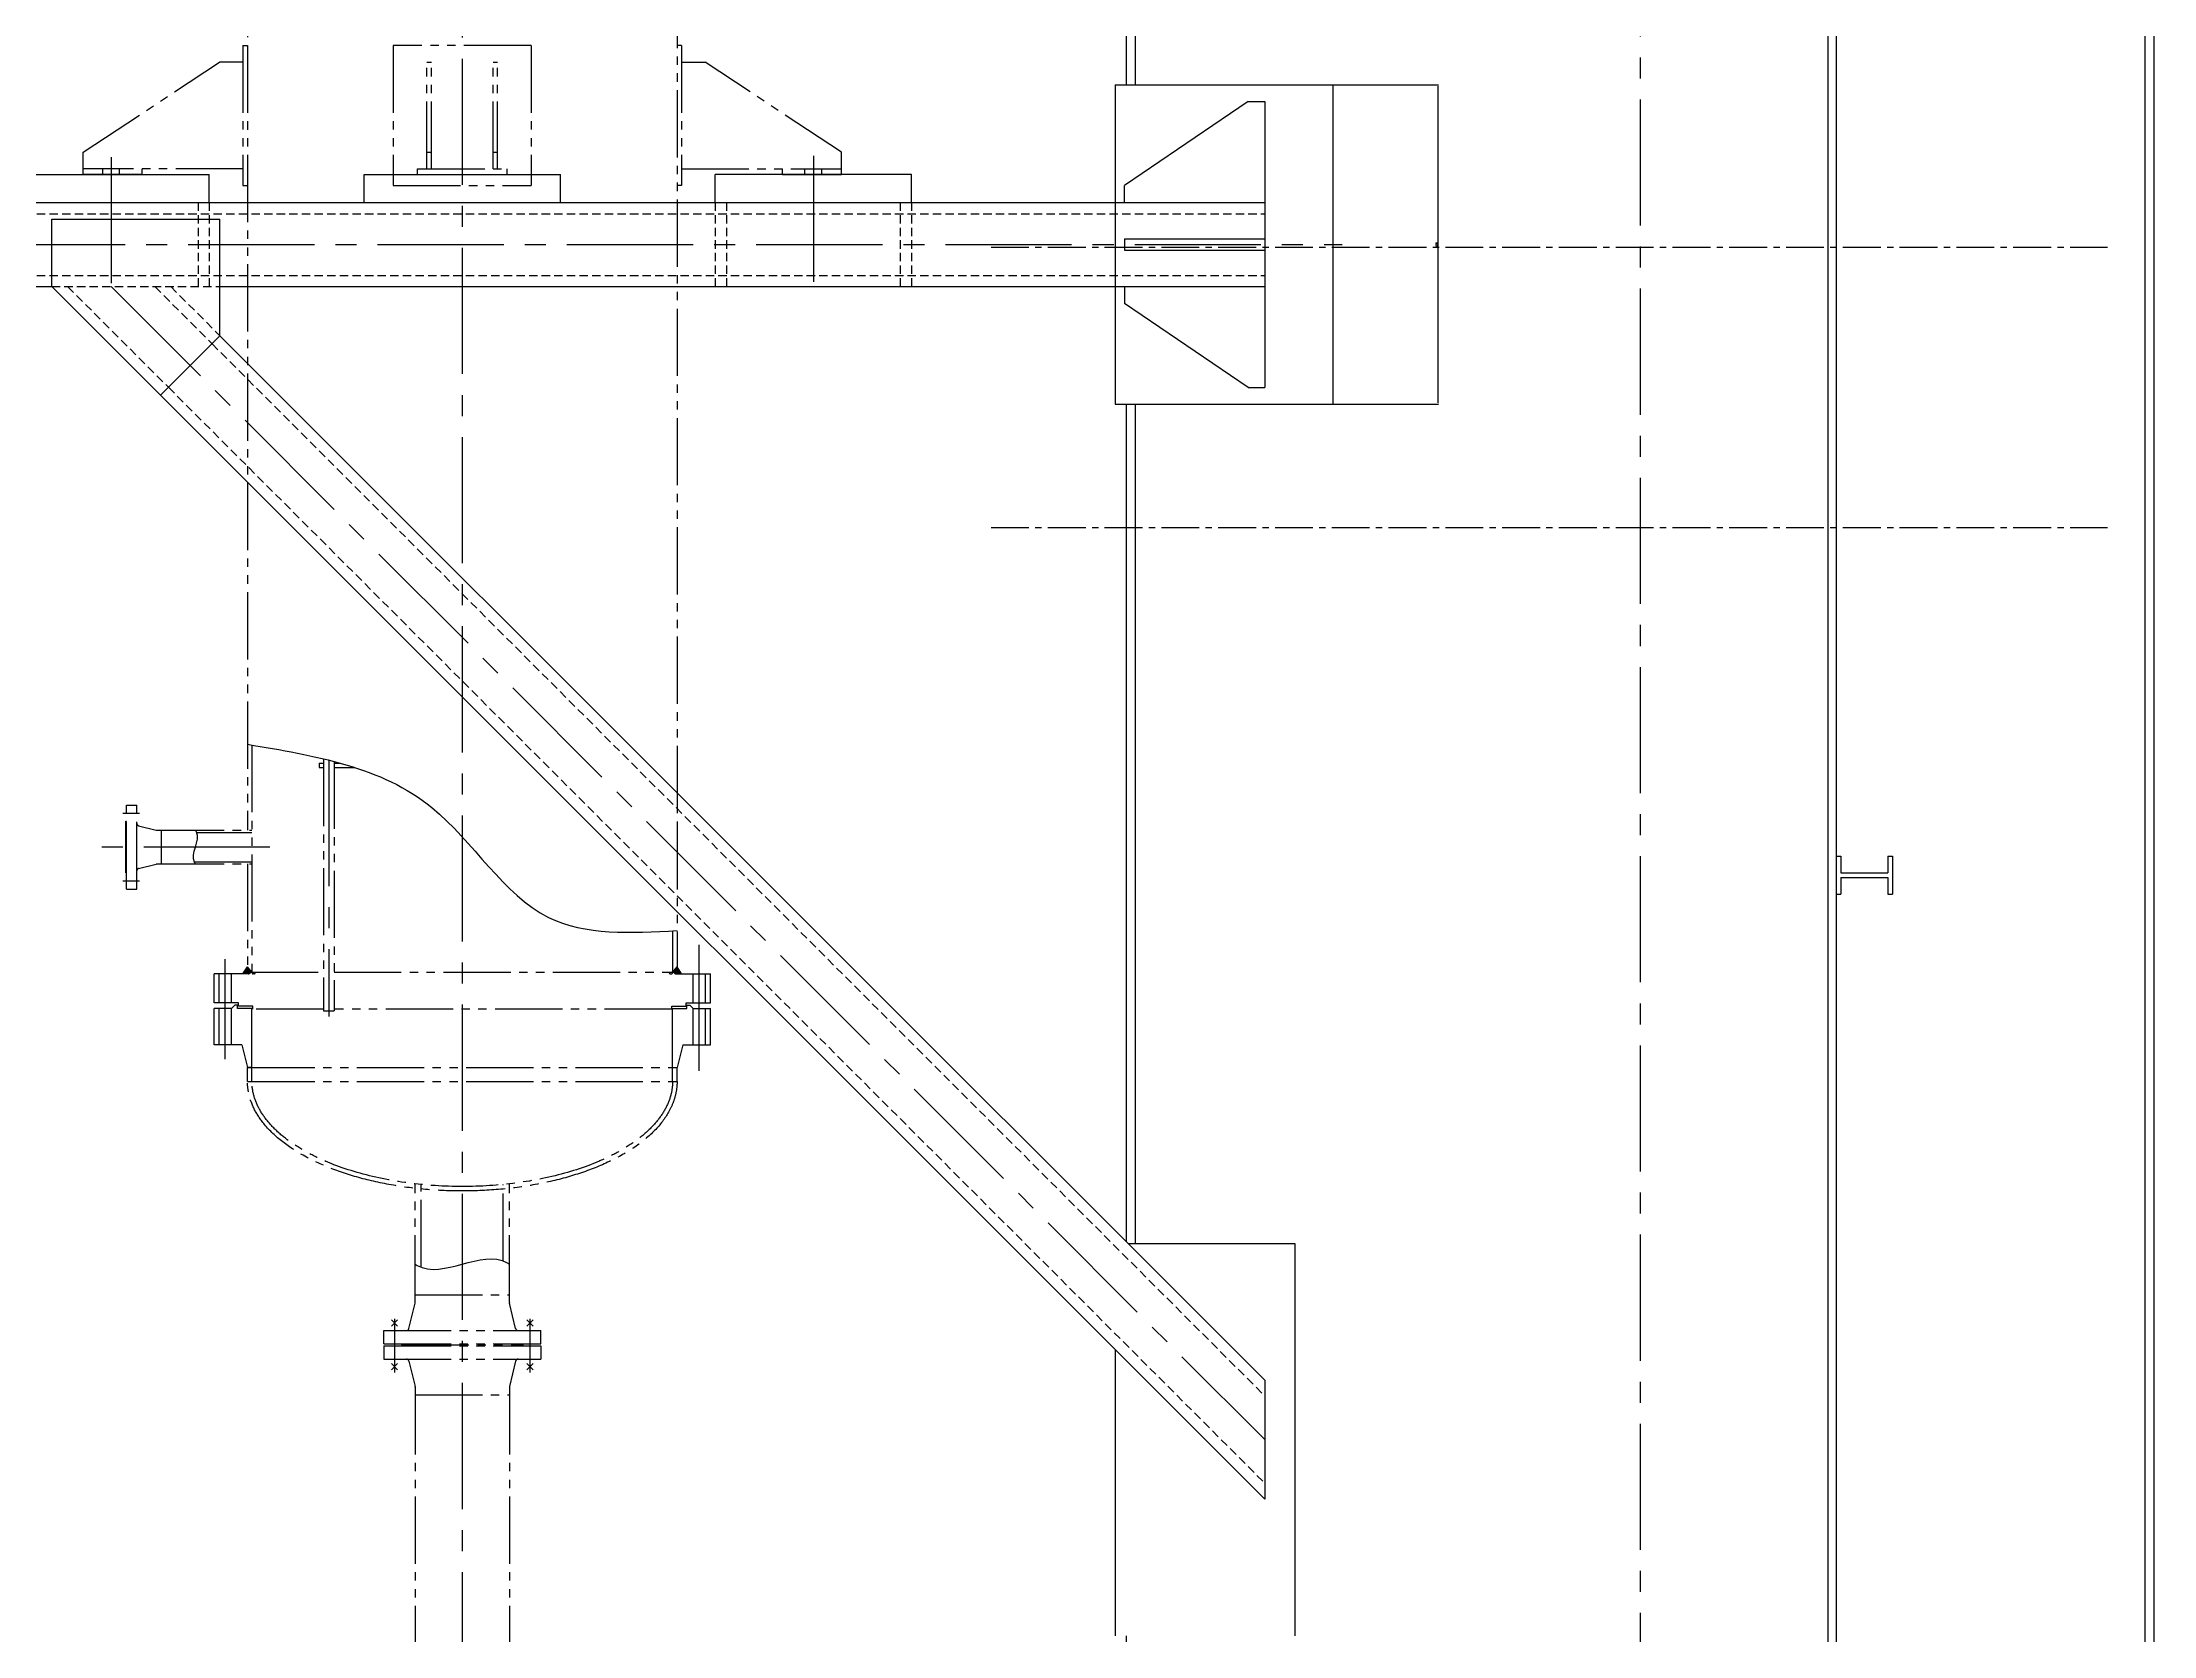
# Model space of a CAD drawing. Extents: x 45567 to 121349, y -17555 to 19241.
# Drawn here: x 65905 to 69669, y -6106 to -3263 of the extents above; entities that cross this region are included whole.
import ezdxf

# ---------------------------------------------------------------- set-up
doc = ezdxf.new("R2010")
doc.units = 0
doc.header["$LTSCALE"] = 30
doc.header["$MEASUREMENT"] = 0
for name, pattern in [('CENTER2', [1.125, 0.75, -0.125, 0.125, -0.125]), ('DASHED', [0.75, 0.5, -0.25]), ('LIDIVIDE', [0.65, 0.4, -0.05, 0.05, -0.05, 0.05, -0.05])]:
    doc.linetypes.add(name, pattern=pattern)
doc.layers.get('DEFPOINTS').update_dxf_attribs({"linetype": 'CONTINUOUS'})
for name, color, linetype in [('1', 2, 'CONTINUOUS'), ('2', 1, 'CONTINUOUS'), ('3', 3, 'CENTER2'), ('5', 6, 'LIDIVIDE'), ('6', 4, 'DASHED')]:
    doc.layers.add(name, color=color, linetype=linetype)
doc.styles.add('HZ', font='simplex.shx', dxfattribs={"width": 0.75, "bigfont": 'SBTXT.shx'})
doc.dimstyles.new('STANDARD$0', dxfattribs={"dimtxt": 3.2, "dimasz": 2.8, "dimexe": 0.6, "dimexo": 0.6, "dimgap": 1, "dimtad": 1, "dimdec": 0, "dimzin": 0, "dimdsep": 46, "dimtxsty": 'HZ', "dimcen": 0.09, "dimadec": 0, "dimazin": 0, "dimtfac": 1, "dimtdec": 0, "dimtmove": 0, "dimatfit": 3, "dimfxl": 0, "dimtolj": 1, "dimtzin": 0, "dimarcsym": 0})

# ---------------------------------------------------------------- blocks, each defined once
blk = doc.blocks.new('*D667')
at = {"layer": '1', "color": 0, "lineweight": -2}
for p, q in [((68206.2, -3339), (68394, -3339)), ((68393.4, -3906.2), (68393.4, -3341.8)), ((68206.2, -3909), (68394, -3909))]:
    blk.add_line(p, q, dxfattribs=at)
at = {"layer": '1', "color": 0}
for points in [[(68392.9, -3341.8), (68393.9, -3341.8), (68393.4, -3339)], [(68392.9, -3906.2), (68393.9, -3906.2), (68393.4, -3909)]]:
    blk.add_solid(points, dxfattribs=at)
at = {"layer": 'DEFPOINTS', "color": 0}
for p in [(68205.6, -3339), (68393.4, -3339), (68205.6, -3909)]:
    blk.add_point(p, dxfattribs=at)
at = {"layer": '1', "color": 0, "insert": (68390.8, -3624), "char_height": 3.2, "attachment_point": 5, "rotation": 90, "style": 'HZ'}
blk.add_mtext('\\A1;570', dxfattribs=at)

msp = doc.modelspace()

# ---------------------------------------------------------------- hatches: boundary and pattern name
at = {"layer": '5', "ltscale": 10}
h = msp.add_hatch(dxfattribs=at)
h.set_pattern_fill('ANSI37', color=256, scale=10, style=0)
h.set_pattern_definition([(225, (77176.2446, -149.599), (0.88388348, -0.88388348), []), (315, (77176.2446, -149.599), (0.88388348, 0.88388348), [])])
h.paths.add_polyline_path([(66262.460792, -4925.019535), (66271.878216, -4925.019535, 0.2982166267), (66276.460792, -4922.019535), (66278.460792, -4922.019535), (66278.460792, -4920.019535), (66276.460792, -4920.019535), (66270.460792, -4912.869014)])
h = msp.add_hatch(dxfattribs=at)
h.set_pattern_fill('ANSI37', color=256, scale=10, style=0)
h.set_pattern_definition([(315, (56130.677, -149.599), (-0.88388348, -0.88388348), []), (225, (56130.677, -149.599), (-0.88388348, 0.88388348), [])])
h.paths.add_polyline_path([(67030.460792, -4922.019535), (67028.460792, -4922.019535), (67028.460792, -4920.019535), (67030.460792, -4920.019535), (67036.460792, -4912.869014), (67044.460792, -4925.019535), (67035.043367, -4925.019535, -0.2982166267)])

# ---------------------------------------------------------------- linework, layer by layer
at = {"layer": '1'}
for p, q in [((66538.218491, -5553.515291), (66527.203092, -5542.499893)), ((66538.218491, -5542.499893), (66527.203092, -5553.515291)), ((66768.703092, -5553.515291), (66779.718491, -5542.499893)), ((66768.703092, -5542.499893), (66779.718491, -5553.515291)), ((66538.218491, -5620.523779), (66527.203092, -5631.539178)), ((66538.218491, -5631.539178), (66527.203092, -5620.523779)), ((66768.703092, -5620.523779), (66779.718491, -5631.539178)), ((66768.703092, -5631.539178), (66779.718491, -5620.523779))]:
    msp.add_line(p, q, dxfattribs=at)
for points in [[(66270.460792, -4515.659749), (66599.40605, -4628.511941), (66807.258218, -4824.435404), (67036.460792, -4847.989989)], [(66177.744044, -4729.169535), (66175.944044, -4726.169535), (66179.544044, -4671.869535), (66177.744044, -4668.869535)], [(66569.310429, -5442.919989), (66573.310429, -5445.319989), (66733.610429, -5440.519989), (66737.610429, -5442.919989)]]:
    msp.add_spline(points, degree=3, dxfattribs=at)
at = {"layer": '2'}
for p, q in [((67853.460792, 13750.980465), (67853.460792, -3339.019535)), ((69653.460792, 13750.980465), (69653.460792, -7749.019535)), ((67837.460792, -2479.169535), (67837.460792, -3339.019535)), ((69669.460792, -2479.169535), (69669.460792, -7518.869535)), ((69088.460792, -2649.019535), (69088.460792, -8166.684174)), ((69103.460792, -2649.019535), (69103.460792, -8163.597634)), ((67817.460792, -3339.019535), (68205.640266, -3339.019535)), ((67817.460792, -3339.019535), (67817.460792, -3909.019535)), ((68205.640266, -3339.019535), (68205.640266, -3909.019535)), ((68054.460792, -3369.019535), (67834.460792, -3519.019535)), ((68054.460792, -3369.019535), (68084.460792, -3369.019535)), ((68084.460792, -3369.019535), (68084.460792, -3879.019535)), ((65852.460792, -3499.019535), (66202.460792, -3499.019535)), ((66202.460792, -3549.019535), (66202.460792, -3499.019535)), ((66478.460792, -3499.019535), (66828.460792, -3499.019535)), ((66478.460792, -3549.019535), (66478.460792, -3499.019535)), ((66828.460792, -3549.019535), (66828.460792, -3499.019535)), ((67454.460792, -3499.019535), (67104.460792, -3499.019535)), ((67104.460792, -3549.019535), (67104.460792, -3499.019535)), ((67454.460792, -3549.019535), (67454.460792, -3499.019535)), ((67834.460792, -3549.019535), (67834.460792, -3519.019535)), ((65827.460792, -3549.019535), (68084.460792, -3549.019535)), ((65921.394774, -3579.019535), (66221.394774, -3579.019535)), ((65921.394774, -3699.019535), (65921.394774, -3579.019535)), ((66221.394774, -3786.887501), (66221.394774, -3579.019535)), ((67834.460792, -3614.019535), (68084.460792, -3614.019535)), ((67834.460792, -3614.019535), (67834.460792, -3634.019535)), ((67834.460792, -3634.019535), (68084.460792, -3634.019535)), ((65827.460792, -3699.019535), (65921.394774, -3699.019535)), ((65921.394774, -3699.019535), (66115.328757, -3892.953518)), ((66221.394774, -3699.019535), (68084.460792, -3699.019535)), ((67834.460792, -3699.019535), (67834.460792, -3729.019535)), ((68054.460792, -3879.019535), (67834.460792, -3729.019535)), ((66221.394774, -3786.887501), (66115.328757, -3892.953518)), ((66221.394774, -3786.887501), (68084.460792, -5649.953518)), ((66115.328757, -3892.953518), (68084.460792, -5862.085552)), ((67817.460792, -3909.019535), (68205.640266, -3909.019535)), ((67837.460792, -3909.019535), (67837.460792, -5402.953518)), ((67853.460792, -3909.019535), (67853.460792, -5406.019535)), ((68054.460792, -3879.019535), (68084.460792, -3879.019535)), ((69103.460792, -4715.019535), (69111.460792, -4715.019535)), ((69111.460792, -4715.019535), (69111.460792, -4745.019535)), ((69195.460792, -4715.019535), (69195.460792, -4745.019535)), ((69195.460792, -4715.019535), (69203.460792, -4715.019535)), ((69203.460792, -4715.019535), (69203.460792, -4783.019535)), ((69111.460792, -4745.019535), (69195.460792, -4745.019535)), ((69111.460792, -4753.019535), (69195.460792, -4753.019535)), ((69111.460792, -4753.019535), (69111.460792, -4783.019535)), ((69195.460792, -4753.019535), (69195.460792, -4783.019535)), ((69103.460792, -4783.019535), (69111.460792, -4783.019535)), ((69195.460792, -4783.019535), (69203.460792, -4783.019535)), ((67840.526809, -5406.019535), (68138.157566, -5406.019535)), ((68138.157566, -5406.019535), (68138.157566, -6106.019535)), ((67817.460792, -5595.085552), (67817.460792, -6106.019535)), ((68084.460792, -5649.953518), (68084.460792, -5862.085552)), ((67837.460792, -6106.019535), (67837.460792, -6644.219535))]:
    msp.add_line(p, q, dxfattribs=at)
at = {"layer": '3', "ltscale": 10}
for p, q in [((68753.460792, 14522.227649), (68753.460792, -13479.100933)), ((66653.460792, -1605.019535), (66653.460792, -9046.019535)), ((66027.460792, -3468.065085), (66027.460792, -3699.019535)), ((67279.460792, -3465.674972), (67279.460792, -3699.019535)), ((65827.460792, -3624.019535), (68222.52996, -3624.019535)), ((65827.460792, -3624.019535), (68222.52996, -3624.019535)), ((66027.460792, -3699.019535), (68084.460792, -5756.019535)), ((66415.303805, -4543.724584), (66415.303805, -5001.019535)), ((66048.46069, -4638.769535), (66077.96069, -4638.769535)), ((66310.544149, -4699.019535), (65981.968151, -4699.019535)), ((66048.46069, -4759.269535), (66077.96069, -4759.269535)), ((67075.960792, -5098.136465), (67075.960792, -4864.449124)), ((66230.960792, -5077.567637), (66230.960792, -4899.011047)), ((66532.710792, -5540.411489), (66532.710792, -5636.12166)), ((66774.210792, -5540.411489), (66774.210792, -5636.12166))]:
    msp.add_line(p, q, dxfattribs=at)
at = {"layer": '3', "ltscale": 3}
for p, q in [((67596.355331, -3629.019535), (69586.739965, -3629.019535)), ((67596.355331, -4129.019535), (69586.739965, -4129.019535))]:
    msp.add_line(p, q, dxfattribs=at)
at = {"layer": '5', "ltscale": 10}
for p, q in [((66270.460792, -2879.169535), (66270.460792, -4668.869535)), ((67036.460792, -2958.569535), (67036.460792, -4654.569638)), ((66262.460792, -3269.019535), (66262.460792, -3519.019535)), ((66262.460792, -3269.019535), (66270.460792, -3269.019535)), ((66776.535393, -3269.019535), (66530.38619, -3269.019535)), ((66530.38619, -3269.019535), (66530.38619, -3519.019535)), ((66776.535393, -3269.019535), (66776.535393, -3519.019535)), ((67044.460792, -3269.019535), (67036.460792, -3269.019535)), ((67044.460792, -3269.019535), (67044.460792, -3519.019535)), ((65977.460792, -3459.019535), (66220.460792, -3299.019535)), ((66262.460792, -3299.019535), (66220.460792, -3299.019535)), ((66590.460792, -3489.019535), (66590.460792, -3299.019535)), ((66590.460792, -3299.019535), (66598.460792, -3299.019535)), ((66598.460792, -3489.019535), (66598.460792, -3299.019535)), ((66708.460792, -3489.019535), (66708.460792, -3299.019535)), ((66708.460792, -3299.019535), (66716.460792, -3299.019535)), ((66716.460792, -3489.019535), (66716.460792, -3299.019535)), ((67044.460792, -3299.019535), (67086.460792, -3299.019535)), ((67329.460792, -3459.019535), (67086.460792, -3299.019535)), ((65977.460792, -3499.019535), (65977.460792, -3459.019535)), ((66590.460792, -3459.019535), (66598.460792, -3459.019535)), ((66708.460792, -3459.019535), (66716.460792, -3459.019535)), ((67329.460792, -3499.019535), (67329.460792, -3459.019535)), ((66262.460792, -3489.019535), (65977.460792, -3489.019535)), ((66082.460792, -3499.019535), (65977.460792, -3499.019535)), ((66012.460792, -3499.019535), (66012.460792, -3489.019535)), ((66042.460792, -3499.019535), (66042.460792, -3489.019535)), ((66082.460792, -3499.019535), (66082.460792, -3489.019535)), ((66573.460792, -3499.019535), (66573.460792, -3489.019535)), ((66573.460792, -3489.019535), (66733.460792, -3489.019535)), ((66573.460792, -3499.019535), (66733.460792, -3499.019535)), ((66733.460792, -3499.019535), (66733.460792, -3489.019535)), ((67044.460792, -3489.019535), (67329.460792, -3489.019535)), ((67224.460792, -3499.019535), (67224.460792, -3489.019535)), ((67224.460792, -3499.019535), (67329.460792, -3499.019535)), ((67264.460792, -3499.019535), (67264.460792, -3489.019535)), ((67294.460792, -3499.019535), (67294.460792, -3489.019535)), ((66262.460792, -3519.019535), (66270.460792, -3519.019535)), ((66530.38619, -3519.019535), (66776.535393, -3519.019535)), ((67044.460792, -3519.019535), (67036.460792, -3519.019535)), ((66278.460792, -4516.989764), (66278.460792, -4923.019535)), ((66398.460792, -4549.019535), (66405.803805, -4549.019535)), ((66398.460792, -4549.019535), (66398.460792, -4557.019535)), ((66405.803805, -4541.392235), (66405.803805, -4991.019535)), ((66424.803805, -4546.170947), (66424.803805, -4991.019535)), ((66424.803805, -4549.019535), (66435.303938, -4549.019535)), ((66398.460792, -4557.019535), (66405.803805, -4557.019535)), ((66424.803805, -4557.019535), (66461.923972, -4557.019535)), ((66055.06069, -4774.019535), (66055.06069, -4624.019535)), ((66055.06069, -4624.019535), (66072.96069, -4624.019535)), ((66072.96069, -4774.019535), (66072.96069, -4624.019535)), ((66053.46069, -4745.019535), (66053.46069, -4653.019535)), ((66053.46069, -4653.019535), (66055.06069, -4653.019535)), ((66076.372174, -4660.870004), (66107.924635, -4668.735899)), ((67036.460792, -4654.569638), (67036.460792, -4912.869014)), ((66109.013151, -4668.869535), (66278.460792, -4668.869535)), ((66117.46069, -4729.169535), (66117.46069, -4668.869535)), ((66179.977508, -4672.779535), (66278.460792, -4672.779535)), ((66076.372174, -4737.169067), (66107.924635, -4729.303172)), ((66109.013151, -4729.169535), (66278.460792, -4729.169535)), ((66175.51058, -4725.259535), (66278.460792, -4725.259535)), ((66270.460792, -4729.169535), (66270.460792, -4912.869014)), ((66053.46069, -4745.019535), (66055.06069, -4745.019535)), ((66055.06069, -4774.019535), (66072.96069, -4774.019535)), ((67028.460792, -4848.408575), (67028.460792, -4923.019535)), ((66271.878216, -4925.019535), (66210.960792, -4925.019535)), ((66210.960792, -4977.019535), (66210.960792, -4925.019535)), ((66219.960792, -4977.019535), (66219.960792, -4925.019535)), ((66241.960792, -4977.019535), (66241.960792, -4925.019535)), ((66262.460792, -4925.019535), (66270.460792, -4912.869014)), ((66276.460792, -4920.019535), (66270.460792, -4912.869014)), ((66278.460792, -4920.019535), (66276.460792, -4920.019535)), ((66276.460792, -4922.019535), (66405.803805, -4922.019535)), ((66282.460792, -4925.019535), (66280.460792, -4925.019535)), ((66284.460792, -4923.019535), (66284.460792, -4922.019535)), ((66424.803805, -4922.019535), (67030.460792, -4922.019535)), ((67022.460792, -4923.019535), (67022.460792, -4922.019535)), ((67024.460792, -4925.019535), (67026.460792, -4925.019535)), ((67028.460792, -4920.019535), (67030.460792, -4920.019535)), ((67030.460792, -4920.019535), (67036.460792, -4912.869014)), ((67035.043367, -4925.019535), (67095.960792, -4925.019535)), ((67044.460792, -4925.019535), (67036.460792, -4912.869014)), ((67064.960792, -4977.019535), (67064.960792, -4925.019535)), ((67086.960792, -4977.019535), (67086.960792, -4925.019535)), ((67095.960792, -4977.019535), (67095.960792, -4925.019535)), ((66254.460792, -4977.019535), (66210.960792, -4977.019535)), ((66241.960792, -4987.019535), (66210.960792, -4987.019535)), ((66210.960792, -5052.019535), (66210.960792, -4987.019535)), ((66219.960792, -5052.019535), (66219.960792, -4987.019535)), ((66247.960792, -4981.019535), (66241.960792, -4987.019535)), ((66241.960792, -5052.019535), (66241.960792, -4987.019535)), ((66252.960792, -4981.019535), (66247.960792, -4981.019535)), ((66252.960792, -4987.019535), (66252.960792, -4981.019535)), ((66278.460792, -4987.019535), (66252.960792, -4987.019535)), ((66254.460792, -4983.019535), (66254.460792, -4977.019535)), ((66279.960792, -4983.019535), (66254.460792, -4983.019535)), ((66278.460792, -5092.019535), (66278.460792, -4987.019535)), ((66279.960792, -4988.019535), (66279.960792, -4983.019535)), ((66405.803805, -4988.019535), (66279.960792, -4988.019535)), ((66405.803805, -4991.019535), (66424.803805, -4991.019535)), ((67026.960792, -4988.019535), (66424.803805, -4988.019535)), ((67026.960792, -4983.019535), (67052.460792, -4983.019535)), ((67026.960792, -4988.019535), (67026.960792, -4983.019535)), ((67028.460792, -5092.019535), (67028.460792, -4987.019535)), ((67028.460792, -4987.019535), (67053.960792, -4987.019535)), ((67052.460792, -4977.019535), (67095.960792, -4977.019535)), ((67052.460792, -4983.019535), (67052.460792, -4977.019535)), ((67053.960792, -4981.019535), (67058.960792, -4981.019535)), ((67053.960792, -4987.019535), (67053.960792, -4981.019535)), ((67058.960792, -4981.019535), (67064.960792, -4987.019535)), ((67064.960792, -4987.019535), (67095.960792, -4987.019535)), ((67064.960792, -5052.019535), (67064.960792, -4987.019535)), ((67086.960792, -5052.019535), (67086.960792, -4987.019535)), ((67095.960792, -5052.019535), (67095.960792, -4987.019535)), ((66260.460792, -5052.019535), (66210.960792, -5052.019535)), ((66260.460792, -5052.019535), (66270.460792, -5092.019535)), ((67046.460792, -5052.019535), (67036.460792, -5092.019535)), ((67046.460792, -5052.019535), (67095.960792, -5052.019535)), ((66270.460792, -5092.019535), (67036.460792, -5092.019535)), ((66270.460792, -5117.019535), (66270.460792, -5092.019535)), ((66278.460792, -5092.019535), (66270.460792, -5092.019535)), ((66270.460792, -5092.019535), (66270.460792, -5092.019535)), ((66270.460792, -5117.019535), (67036.460792, -5117.019535)), ((66278.460792, -5117.019535), (66278.460792, -5092.019535)), ((67028.460792, -5117.019535), (67028.460792, -5092.019535)), ((67028.460792, -5092.019535), (67036.460792, -5092.019535)), ((67036.460792, -5117.019535), (67036.460792, -5092.019535)), ((67036.460792, -5092.019535), (67036.460792, -5092.019535)), ((66569.310792, -5511.488403), (66569.310429, -5299.737704)), ((66580.280429, -5448.560536), (66580.280429, -5300.914638)), ((66726.640429, -5437.279441), (66726.640429, -5300.91471)), ((66737.610792, -5511.488403), (66737.610429, -5299.737787)), ((66558.287258, -5558.067206), (66569.187136, -5512.536073)), ((66569.310792, -5498.019535), (66737.610792, -5498.019535)), ((66748.634325, -5558.067206), (66737.734447, -5512.536073)), ((66513.460792, -5585.419535), (66513.460792, -5561.519535)), ((66513.460792, -5561.519535), (66793.460792, -5561.519535)), ((66793.460792, -5585.419535), (66793.460792, -5561.519535)), ((66513.460792, -5585.419535), (66793.460792, -5585.419535)), ((66513.460792, -5588.619535), (66793.460792, -5588.619535)), ((66513.460792, -5588.619535), (66513.460792, -5612.519535)), ((66545.460792, -5587.019535), (66545.460792, -5585.419535)), ((66545.460792, -5587.019535), (66761.460792, -5587.019535)), ((66545.460792, -5587.019535), (66761.460792, -5587.019535)), ((66545.460792, -5587.019535), (66545.460792, -5588.619535)), ((66761.460792, -5587.019535), (66761.460792, -5585.419535)), ((66761.460792, -5587.019535), (66761.460792, -5588.619535)), ((66793.460792, -5588.619535), (66793.460792, -5612.519535)), ((66513.460792, -5612.519535), (66793.460792, -5612.519535)), ((66558.287258, -5615.971865), (66569.187136, -5661.502998)), ((66748.634325, -5615.971865), (66737.734447, -5661.502998)), ((66569.310792, -5662.550668), (66569.304994, -9046.019506)), ((66569.310792, -5676.019535), (66737.610792, -5676.019535)), ((66737.610792, -5662.550668), (66737.604994, -9046.019523))]:
    msp.add_line(p, q, dxfattribs=at)
for centre, radius, start, end in [((66077.46069, -4656.50364), 4.5, 180, 256.001738481), ((66109.013151, -4664.369535), 4.5, 256.001738481, 270), ((66077.46069, -4741.535431), 4.5, 103.998261519, 180), ((66109.013151, -4733.669535), 4.5, 90, 103.998261519), ((66271.878216, -4920.019535), 5, 270, 336.421821521), ((66280.460792, -4923.019535), 2, 180, 270), ((66282.460792, -4923.019535), 2, 270, 0), ((67024.460792, -4923.019535), 2, 180, 270), ((67026.460792, -4923.019535), 2, 270, 0), ((67035.043367, -4920.019535), 5, 203.578178478, 270), ((66564.810792, -5511.488403), 4.5, 346.537104737, 0), ((66742.110792, -5511.488403), 4.5, 180, 193.462895263), ((66553.910914, -5557.019535), 4.5, 270, 346.537104737), ((66753.010669, -5557.019535), 4.5, 193.462895263, 270), ((66553.910914, -5617.019535), 4.5, 13.462895263, 90), ((66753.010669, -5617.019535), 4.5, 90, 166.537104737), ((66564.810792, -5662.550668), 4.5, 0, 13.462895263), ((66742.110792, -5662.550668), 4.5, 166.537104737, 180)]:
    msp.add_arc(centre, radius, start, end, dxfattribs=at)
at = {"layer": '5', "ltscale": 10, "extrusion": (0, 0, -1)}
msp.add_ellipse((66653.460792, -5117.019535), major_axis=(-375, 0), ratio=0.5, start_param=3.1415926536, end_param=6.2831853072, dxfattribs=at)
at = {"layer": '5', "ltscale": 10}
msp.add_open_spline([(67036.460792, -5117.019535), (67036.460792, -5123.213854), (67035.893976, -5129.407899), (67033.640986, -5141.709722), (67031.955171, -5147.81717), (67027.501822, -5159.873351), (67024.734663, -5165.822131), (67015.040278, -5183.070968), (67006.661331, -5194.069998), (66986.343887, -5214.981285), (66974.40394, -5224.896526), (66947.360771, -5243.422362), (66932.256535, -5252.032923), (66899.346207, -5267.736302), (66881.540141, -5274.828537), (66843.767595, -5287.303735), (66823.801616, -5292.686237), (66782.320837, -5301.589359), (66760.806721, -5305.109693), (66716.892764, -5310.186054), (66694.493678, -5311.741935), (66649.502482, -5312.843527), (66626.911151, -5312.389207), (66582.234624, -5309.483674), (66560.1502, -5307.032543), (66517.169738, -5300.205046), (66496.274429, -5295.828887), (66456.314862, -5285.27713), (66437.251225, -5279.101894), (66401.5375, -5265.123544), (66384.887751, -5257.320966), (66354.508858, -5240.291762), (66340.779345, -5231.065634), (66316.670956, -5211.408456), (66306.290554, -5200.9765), (66291.284161, -5181.73494), (66285.87667, -5173.127837), (66277.395673, -5155.48636), (66274.324059, -5146.450772), (66271.140533, -5130.583189), (66270.460792, -5123.801576), (66270.460792, -5117.019535)], degree=3, knots=[0, 0, 0, 0, 0.0913167374, 0.0913167374, 0.1826334748, 0.1826334748, 0.2739502121, 0.2739502121, 0.452223927, 0.452223927, 0.6304976418, 0.6304976418, 0.8087713567, 0.8087713567, 0.9870450716, 0.9870450716, 1.1653187864, 1.1653187864, 1.3435925013, 1.3435925013, 1.5218662161, 1.5218662161, 1.700139931, 1.700139931, 1.8784136458, 1.8784136458, 2.0566873607, 2.0566873607, 2.2349610755, 2.2349610755, 2.4132347904, 2.4132347904, 2.5915085052, 2.5915085052, 2.7697822201, 2.7697822201, 2.9056969652, 2.9056969652, 3.0416117104, 3.0416117104, 3.1415926536, 3.1415926536, 3.1415926536, 3.1415926536], dxfattribs=at)
at = {"layer": '6'}
for p, q in [((65827.460792, -3569.019535), (68084.460792, -3569.019535)), ((66182.460792, -3549.019535), (66182.460792, -3699.019535)), ((66202.460792, -3549.019535), (66202.460792, -3699.019535)), ((67104.460792, -3549.019535), (67104.460792, -3699.019535)), ((67124.460792, -3549.019535), (67124.460792, -3699.019535)), ((67434.460792, -3549.019535), (67434.460792, -3699.019535)), ((67454.460792, -3549.019535), (67454.460792, -3699.019535)), ((65827.460792, -3679.019535), (68084.460792, -3679.019535)), ((65921.394774, -3699.019535), (66221.394774, -3699.019535)), ((65949.679046, -3699.019535), (66129.470893, -3878.811383)), ((66105.242537, -3699.019535), (66207.252639, -3801.029637)), ((66133.526809, -3699.019535), (66221.394774, -3786.887501)), ((66207.252639, -3801.029637), (68084.460792, -5678.237789)), ((66129.470893, -3878.811383), (68084.460792, -5833.801281))]:
    msp.add_line(p, q, dxfattribs=at)

# ---------------------------------------------------------------- dimensions: what is measured, and where the dimension line sits
at = {"layer": '1'}
dim = msp.add_linear_dim(base=(68393.413153, -3339.019535), p1=(68205.640266, -3909.019535), p2=(68205.640266, -3339.019535), angle=90, dimstyle='STANDARD$0', dxfattribs=at)
dim.commit()
dim.dimension.update_dxf_attribs({"geometry": '*D667', "text_midpoint": (68390.813153, -3624.019535)})

doc.saveas('drawing.dxf')
